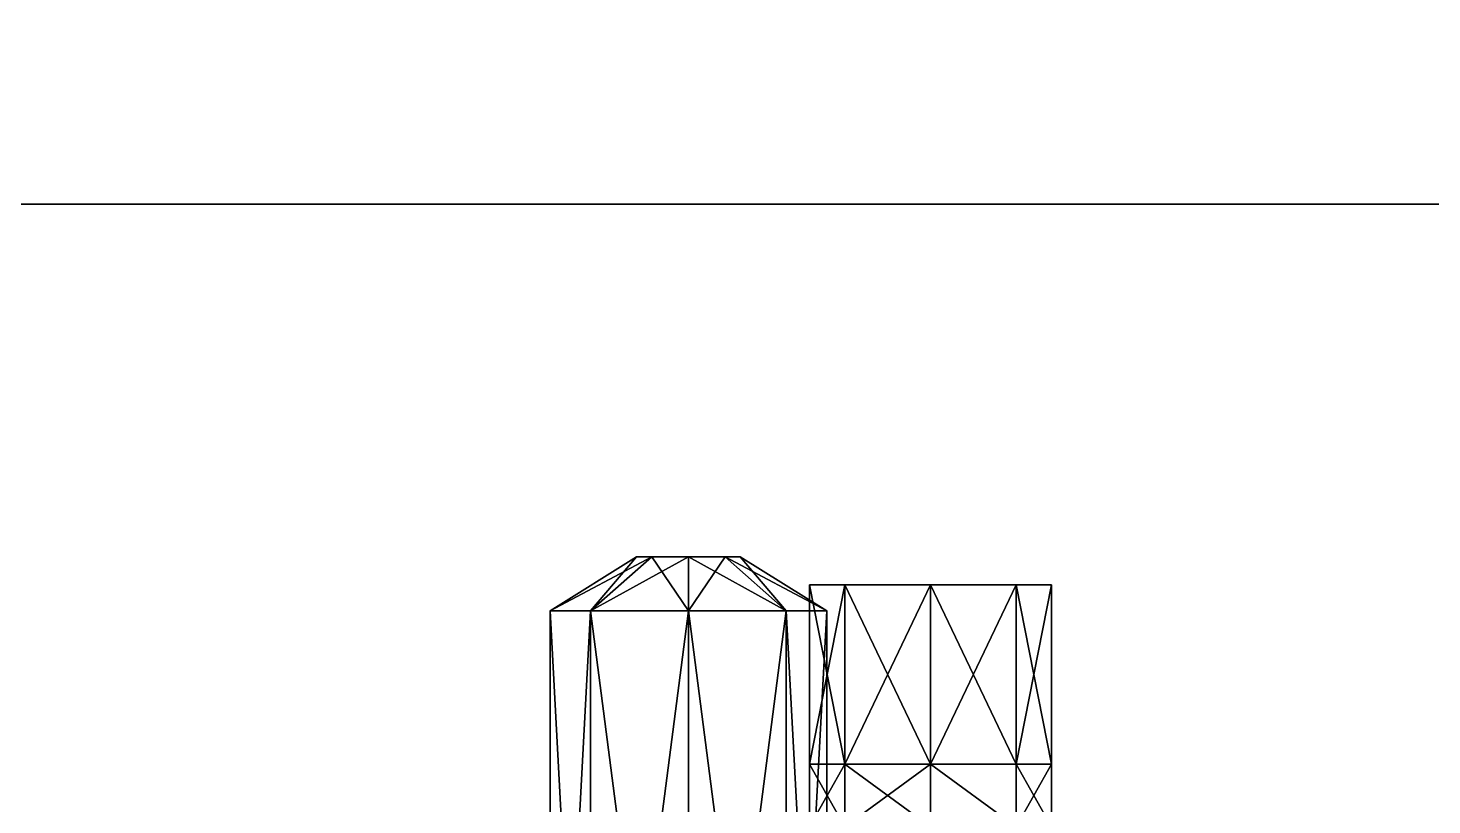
# Model space of a CAD drawing. Extents: x -150 to 2334, y -150 to 2984.
# Drawn here: x 2052.91 to 2093.5, y 2220.43 to 2242.89 of the extents above; entities that cross this region are included whole.
import ezdxf

# ---------------------------------------------------------------- set-up
doc = ezdxf.new("R2010")
doc.units = 0
for name, color, linetype in [('LAYER0', 7, 'CONTINUOUS'), ('LAYER104', 9, 'CONTINUOUS'), ('LAYER176', 251, 'CONTINUOUS'), ('LAYER184', 7, 'CONTINUOUS'), ('LAYER192', 7, 'CONTINUOUS'), ('LAYER728', 251, 'CONTINUOUS'), ('LAYER78', 9, 'CONTINUOUS'), ('LAYER817', 250, 'CONTINUOUS'), ('LAYER95', 9, 'CONTINUOUS')]:
    doc.layers.add(name, color=color, linetype=linetype)

msp = doc.modelspace()

# ---------------------------------------------------------------- linework, layer by layer
at = {"layer": 'LAYER0', "invisible_edges": 1}
for points in [[(2334, 2984, -5), (-150, -150, -5), (-150, 2984, -5), (2334, 2984, -5)], [(-150, -150, -5), (2334, 2984, -5), (2334, -150, -5), (-150, -150, -5)], [(2334, -150), (-150, 2984), (-150, -150), (2334, -150)], [(-150, 2984), (2334, -150), (2334, 2984), (-150, 2984)]]:
    msp.add_3dface(points, dxfattribs=at)
at = {"layer": 'LAYER104'}
for points in [[(2076.525, 2226.792, 1927.475), (2075.5, 2221.612, 1925), (2076.525, 2221.612, 1927.475), (2076.525, 2226.792, 1927.475)], [(2075.5, 2226.792, 1925), (2075.5, 2221.612, 1925), (2076.525, 2226.792, 1927.475), (2075.5, 2226.792, 1925)], [(2075.5, 2226.792, 1925), (2076.525, 2221.612, 1922.525), (2075.5, 2221.612, 1925), (2075.5, 2226.792, 1925)], [(2076.525, 2226.792, 1922.525), (2076.525, 2221.612, 1922.525), (2075.5, 2226.792, 1925), (2076.525, 2226.792, 1922.525)], [(2082.5, 2226.792, 1925), (2075.5, 2226.792, 1925), (2076.525, 2226.792, 1927.475), (2082.5, 2226.792, 1925)], [(2081.475, 2226.792, 1922.525), (2075.5, 2226.792, 1925), (2082.5, 2226.792, 1925), (2081.475, 2226.792, 1922.525)], [(2079, 2226.792, 1921.5), (2075.5, 2226.792, 1925), (2081.475, 2226.792, 1922.525), (2079, 2226.792, 1921.5)], [(2076.525, 2226.792, 1922.525), (2075.5, 2226.792, 1925), (2079, 2226.792, 1921.5), (2076.525, 2226.792, 1922.525)], [(2079, 2226.792, 1928.5), (2076.525, 2221.612, 1927.475), (2079, 2221.612, 1928.5), (2079, 2226.792, 1928.5)], [(2076.525, 2226.792, 1927.475), (2076.525, 2221.612, 1927.475), (2079, 2226.792, 1928.5), (2076.525, 2226.792, 1927.475)], [(2079, 2226.792, 1921.5), (2076.525, 2221.612, 1922.525), (2076.525, 2226.792, 1922.525), (2079, 2226.792, 1921.5)], [(2079, 2221.612, 1921.5), (2076.525, 2221.612, 1922.525), (2079, 2226.792, 1921.5), (2079, 2221.612, 1921.5)], [(2081.475, 2226.792, 1927.475), (2076.525, 2226.792, 1927.475), (2079, 2226.792, 1928.5), (2081.475, 2226.792, 1927.475)], [(2082.5, 2226.792, 1925), (2076.525, 2226.792, 1927.475), (2081.475, 2226.792, 1927.475), (2082.5, 2226.792, 1925)], [(2076.525, 2226.792, 1922.525), (2079, 2221.612, 1921.5), (2076.525, 2221.612, 1922.525), (2076.525, 2226.792, 1922.525)], [(2079, 2226.792, 1921.5), (2079, 2221.612, 1921.5), (2076.525, 2226.792, 1922.525), (2079, 2226.792, 1921.5)], [(2081.475, 2226.792, 1927.475), (2079, 2221.612, 1928.5), (2081.475, 2221.612, 1927.475), (2081.475, 2226.792, 1927.475)], [(2079, 2226.792, 1928.5), (2079, 2221.612, 1928.5), (2081.475, 2226.792, 1927.475), (2079, 2226.792, 1928.5)], [(2081.475, 2221.612, 1922.525), (2079, 2226.792, 1921.5), (2081.475, 2226.792, 1922.525), (2081.475, 2221.612, 1922.525)], [(2079, 2221.612, 1921.5), (2079, 2226.792, 1921.5), (2081.475, 2221.612, 1922.525), (2079, 2221.612, 1921.5)], [(2081.475, 2221.612, 1927.475), (2082.5, 2226.792, 1925), (2081.475, 2226.792, 1927.475), (2081.475, 2221.612, 1927.475)], [(2082.5, 2221.612, 1925), (2082.5, 2226.792, 1925), (2081.475, 2221.612, 1927.475), (2082.5, 2221.612, 1925)], [(2082.5, 2221.612, 1925), (2081.475, 2226.792, 1922.525), (2082.5, 2226.792, 1925), (2082.5, 2221.612, 1925)], [(2081.475, 2221.612, 1922.525), (2081.475, 2226.792, 1922.525), (2082.5, 2221.612, 1925), (2081.475, 2221.612, 1922.525)], [(2076.525, 2219.792, 1927.475), (2075.5, 2221.612, 1925), (2075.5, 2219.792, 1925), (2076.525, 2219.792, 1927.475)], [(2076.525, 2221.612, 1927.475), (2075.5, 2221.612, 1925), (2076.525, 2219.792, 1927.475), (2076.525, 2221.612, 1927.475)], [(2075.5, 2219.792, 1925), (2076.525, 2221.612, 1922.525), (2076.525, 2219.792, 1922.525), (2075.5, 2219.792, 1925)], [(2075.5, 2221.612, 1925), (2076.525, 2221.612, 1922.525), (2075.5, 2219.792, 1925), (2075.5, 2221.612, 1925)], [(2079, 2219.792, 1928.5), (2076.525, 2221.612, 1927.475), (2076.525, 2219.792, 1927.475), (2079, 2219.792, 1928.5)], [(2079, 2221.612, 1928.5), (2076.525, 2221.612, 1927.475), (2079, 2219.792, 1928.5), (2079, 2221.612, 1928.5)], [(2079, 2221.612, 1921.5), (2076.525, 2219.792, 1922.525), (2076.525, 2221.612, 1922.525), (2079, 2221.612, 1921.5)], [(2079, 2219.792, 1921.5), (2076.525, 2219.792, 1922.525), (2079, 2221.612, 1921.5), (2079, 2219.792, 1921.5)], [(2076.525, 2221.612, 1922.525), (2079, 2219.792, 1921.5), (2076.525, 2219.792, 1922.525), (2076.525, 2221.612, 1922.525)], [(2079, 2221.612, 1921.5), (2079, 2219.792, 1921.5), (2076.525, 2221.612, 1922.525), (2079, 2221.612, 1921.5)], [(2081.475, 2219.792, 1927.475), (2079, 2221.612, 1928.5), (2079, 2219.792, 1928.5), (2081.475, 2219.792, 1927.475)], [(2081.475, 2221.612, 1927.475), (2079, 2221.612, 1928.5), (2081.475, 2219.792, 1927.475), (2081.475, 2221.612, 1927.475)], [(2081.475, 2219.792, 1922.525), (2079, 2221.612, 1921.5), (2081.475, 2221.612, 1922.525), (2081.475, 2219.792, 1922.525)], [(2079, 2219.792, 1921.5), (2079, 2221.612, 1921.5), (2081.475, 2219.792, 1922.525), (2079, 2219.792, 1921.5)], [(2081.475, 2219.792, 1927.475), (2082.5, 2221.612, 1925), (2081.475, 2221.612, 1927.475), (2081.475, 2219.792, 1927.475)], [(2082.5, 2219.792, 1925), (2082.5, 2221.612, 1925), (2081.475, 2219.792, 1927.475), (2082.5, 2219.792, 1925)], [(2082.5, 2219.792, 1925), (2081.475, 2221.612, 1922.525), (2082.5, 2221.612, 1925), (2082.5, 2219.792, 1925)], [(2081.475, 2219.792, 1922.525), (2081.475, 2221.612, 1922.525), (2082.5, 2219.792, 1925), (2081.475, 2219.792, 1922.525)]]:
    msp.add_3dface(points, dxfattribs=at)
at = {"layer": 'LAYER176', "invisible_edges": 1}
for points in [[(2164, 2237.792), (1614, 2219.792), (1614, 2237.792), (2164, 2237.792)], [(1614, 2219.792), (2164, 2237.792), (2164, 2219.792), (1614, 2219.792)], [(2164, 2219.792, 2350), (1614, 2237.792, 2350), (1614, 2219.792, 2350), (2164, 2219.792, 2350)], [(1614, 2237.792, 2350), (2164, 2219.792, 2350), (2164, 2237.792, 2350), (1614, 2237.792, 2350)], [(1614, 2237.792, 2350), (2164, 2237.792), (1614, 2237.792), (1614, 2237.792, 2350)], [(2164, 2237.792), (1614, 2237.792, 2350), (2164, 2237.792, 2350), (2164, 2237.792)]]:
    msp.add_3dface(points, dxfattribs=at)
at = {"layer": 'LAYER184'}
for points in [[(2069.172, 2226.042, 91.82843), (2070.5, 2227.604, 89), (2068, 2226.042, 89), (2069.172, 2226.042, 91.82843)], [(2070.5, 2227.604, 89), (2070.939, 2227.604, 87.93934), (2068, 2226.042, 89), (2070.5, 2227.604, 89)], [(2068, 2226.042, 89), (2070.939, 2227.604, 87.93934), (2069.172, 2226.042, 86.17157), (2068, 2226.042, 89)], [(2070.939, 2227.604, 90.06066), (2070.5, 2227.604, 89), (2068, 2226.042, 89), (2070.939, 2227.604, 90.06066)], [(2070.939, 2227.604, 90.06066), (2068, 2226.042, 89), (2069.172, 2226.042, 91.82843), (2070.939, 2227.604, 90.06066)], [(2070.5, 2227.604, 89), (2069.172, 2226.042, 86.17157), (2068, 2226.042, 89), (2070.5, 2227.604, 89)], [(2070.939, 2227.604, 90.06066), (2070.5, 2227.604, 89), (2069.172, 2226.042, 91.82843), (2070.939, 2227.604, 90.06066)], [(2072, 2226.042, 93), (2070.939, 2227.604, 90.06066), (2069.172, 2226.042, 91.82843), (2072, 2226.042, 93)], [(2072, 2227.604, 87.5), (2070.939, 2227.604, 87.93934), (2069.172, 2226.042, 86.17157), (2072, 2227.604, 87.5)], [(2072, 2227.604, 87.5), (2069.172, 2226.042, 86.17157), (2072, 2226.042, 85), (2072, 2227.604, 87.5)], [(2072, 2227.604, 90.5), (2070.939, 2227.604, 90.06066), (2069.172, 2226.042, 91.82843), (2072, 2227.604, 90.5)], [(2072, 2227.604, 90.5), (2069.172, 2226.042, 91.82843), (2072, 2226.042, 93), (2072, 2227.604, 90.5)], [(2070.5, 2227.604, 89), (2070.939, 2227.604, 87.93934), (2069.172, 2226.042, 86.17157), (2070.5, 2227.604, 89)], [(2072, 2227.604, 87.5), (2072, 2226.042, 85), (2069.172, 2226.042, 86.17157), (2072, 2227.604, 87.5)], [(2072, 2227.604, 87.5), (2069.172, 2226.042, 86.17157), (2070.939, 2227.604, 87.93934), (2072, 2227.604, 87.5)], [(2073.061, 2227.604, 87.93934), (2070.5, 2227.604, 89), (2070.939, 2227.604, 87.93934), (2073.061, 2227.604, 87.93934)], [(2073.5, 2227.604, 89), (2070.939, 2227.604, 90.06066), (2070.5, 2227.604, 89), (2073.5, 2227.604, 89)], [(2073.5, 2227.604, 89), (2070.5, 2227.604, 89), (2073.061, 2227.604, 87.93934), (2073.5, 2227.604, 89)], [(2073.061, 2227.604, 87.93934), (2070.939, 2227.604, 87.93934), (2070.5, 2227.604, 89), (2073.061, 2227.604, 87.93934)], [(2073.5, 2227.604, 89), (2073.061, 2227.604, 87.93934), (2070.5, 2227.604, 89), (2073.5, 2227.604, 89)], [(2073.5, 2227.604, 89), (2070.5, 2227.604, 89), (2070.939, 2227.604, 90.06066), (2073.5, 2227.604, 89)], [(2072, 2227.604, 90.5), (2070.939, 2227.604, 90.06066), (2072, 2226.042, 93), (2072, 2227.604, 90.5)], [(2072, 2227.604, 90.5), (2073.5, 2227.604, 89), (2070.939, 2227.604, 90.06066), (2072, 2227.604, 90.5)], [(2073.061, 2227.604, 87.93934), (2070.939, 2227.604, 87.93934), (2072, 2227.604, 87.5), (2073.061, 2227.604, 87.93934)], [(2073.061, 2227.604, 87.93934), (2072, 2227.604, 87.5), (2070.939, 2227.604, 87.93934), (2073.061, 2227.604, 87.93934)], [(2073.5, 2227.604, 89), (2073.061, 2227.604, 90.06066), (2070.939, 2227.604, 90.06066), (2073.5, 2227.604, 89)], [(2070.939, 2227.604, 90.06066), (2073.061, 2227.604, 90.06066), (2072, 2227.604, 90.5), (2070.939, 2227.604, 90.06066)], [(2073.061, 2227.604, 90.06066), (2072, 2227.604, 90.5), (2074.828, 2226.042, 91.82843), (2073.061, 2227.604, 90.06066)], [(2074.828, 2226.042, 91.82843), (2072, 2227.604, 90.5), (2072, 2226.042, 93), (2074.828, 2226.042, 91.82843)], [(2073.061, 2227.604, 87.93934), (2074.828, 2226.042, 86.17157), (2072, 2227.604, 87.5), (2073.061, 2227.604, 87.93934)], [(2072, 2227.604, 87.5), (2074.828, 2226.042, 86.17157), (2072, 2226.042, 85), (2072, 2227.604, 87.5)], [(2073.061, 2227.604, 90.06066), (2073.5, 2227.604, 89), (2072, 2227.604, 90.5), (2073.061, 2227.604, 90.06066)], [(2073.061, 2227.604, 87.93934), (2074.828, 2226.042, 86.17157), (2072, 2226.042, 85), (2073.061, 2227.604, 87.93934)], [(2073.061, 2227.604, 87.93934), (2072, 2226.042, 85), (2072, 2227.604, 87.5), (2073.061, 2227.604, 87.93934)], [(2074.828, 2226.042, 91.82843), (2073.061, 2227.604, 90.06066), (2072, 2227.604, 90.5), (2074.828, 2226.042, 91.82843)], [(2074.828, 2226.042, 91.82843), (2072, 2227.604, 90.5), (2072, 2226.042, 93), (2074.828, 2226.042, 91.82843)], [(2073.5, 2227.604, 89), (2074.828, 2226.042, 86.17157), (2073.061, 2227.604, 87.93934), (2073.5, 2227.604, 89)], [(2074.828, 2226.042, 91.82843), (2073.5, 2227.604, 89), (2073.061, 2227.604, 90.06066), (2074.828, 2226.042, 91.82843)], [(2076, 2226.042, 89), (2073.5, 2227.604, 89), (2073.061, 2227.604, 90.06066), (2076, 2226.042, 89)], [(2076, 2226.042, 89), (2073.061, 2227.604, 90.06066), (2074.828, 2226.042, 91.82843), (2076, 2226.042, 89)], [(2076, 2226.042, 89), (2074.828, 2226.042, 86.17157), (2073.061, 2227.604, 87.93934), (2076, 2226.042, 89)], [(2076, 2226.042, 89), (2073.061, 2227.604, 87.93934), (2073.5, 2227.604, 89), (2076, 2226.042, 89)], [(2076, 2226.042, 89), (2074.828, 2226.042, 86.17157), (2073.5, 2227.604, 89), (2076, 2226.042, 89)], [(2076, 2226.042, 89), (2073.5, 2227.604, 89), (2074.828, 2226.042, 91.82843), (2076, 2226.042, 89)], [(2069.172, 2226.042, 91.82843), (2068, 2226.042, 89), (2069.172, 2204.167, 91.82843), (2069.172, 2226.042, 91.82843)], [(2069.172, 2204.167, 91.82843), (2068, 2226.042, 89), (2068, 2204.167, 89), (2069.172, 2204.167, 91.82843)], [(2069.172, 2226.042, 86.17157), (2068, 2226.042, 89), (2068, 2204.167, 89), (2069.172, 2226.042, 86.17157)], [(2069.172, 2226.042, 86.17157), (2068, 2204.167, 89), (2069.172, 2204.167, 86.17157), (2069.172, 2226.042, 86.17157)], [(2069.172, 2226.042, 91.82843), (2068, 2226.042, 89), (2068, 2204.167, 89), (2069.172, 2226.042, 91.82843)], [(2068, 2204.167, 89), (2069.172, 2226.042, 91.82843), (2069.172, 2204.167, 91.82843), (2068, 2204.167, 89)], [(2069.172, 2226.042, 86.17157), (2069.172, 2204.167, 86.17157), (2068, 2204.167, 89), (2069.172, 2226.042, 86.17157)], [(2069.172, 2226.042, 86.17157), (2068, 2204.167, 89), (2068, 2226.042, 89), (2069.172, 2226.042, 86.17157)], [(2069.172, 2226.042, 91.82843), (2068, 2226.042, 89), (2068, 2204.167, 89), (2069.172, 2226.042, 91.82843)], [(2068, 2204.167, 89), (2069.172, 2226.042, 91.82843), (2069.172, 2204.167, 91.82843), (2068, 2204.167, 89)], [(2069.172, 2226.042, 86.17157), (2068, 2226.042, 89), (2069.172, 2204.167, 86.17157), (2069.172, 2226.042, 86.17157)], [(2068, 2226.042, 89), (2069.172, 2204.167, 86.17157), (2068, 2204.167, 89), (2068, 2226.042, 89)], [(2072, 2226.042, 93), (2069.172, 2226.042, 91.82843), (2072, 2204.167, 93), (2072, 2226.042, 93)], [(2072, 2204.167, 93), (2069.172, 2226.042, 91.82843), (2069.172, 2204.167, 91.82843), (2072, 2204.167, 93)], [(2069.172, 2226.042, 86.17157), (2072, 2226.042, 85), (2069.172, 2204.167, 86.17157), (2069.172, 2226.042, 86.17157)], [(2069.172, 2204.167, 86.17157), (2072, 2226.042, 85), (2072, 2204.167, 85), (2069.172, 2204.167, 86.17157)], [(2069.172, 2226.042, 91.82843), (2072, 2226.042, 93), (2069.172, 2204.167, 91.82843), (2069.172, 2226.042, 91.82843)], [(2072, 2226.042, 93), (2069.172, 2204.167, 91.82843), (2072, 2204.167, 93), (2072, 2226.042, 93)], [(2069.172, 2226.042, 86.17157), (2072, 2226.042, 85), (2072, 2204.167, 85), (2069.172, 2226.042, 86.17157)], [(2072, 2204.167, 85), (2069.172, 2226.042, 86.17157), (2069.172, 2204.167, 86.17157), (2072, 2204.167, 85)], [(2069.172, 2226.042, 91.82843), (2072, 2226.042, 93), (2069.172, 2204.167, 91.82843), (2069.172, 2226.042, 91.82843)], [(2072, 2226.042, 93), (2069.172, 2204.167, 91.82843), (2072, 2204.167, 93), (2072, 2226.042, 93)], [(2069.172, 2226.042, 86.17157), (2072, 2226.042, 85), (2072, 2204.167, 85), (2069.172, 2226.042, 86.17157)], [(2072, 2204.167, 85), (2069.172, 2226.042, 86.17157), (2069.172, 2204.167, 86.17157), (2072, 2204.167, 85)], [(2074.828, 2226.042, 91.82843), (2072, 2226.042, 93), (2074.828, 2204.167, 91.82843), (2074.828, 2226.042, 91.82843)], [(2074.828, 2204.167, 91.82843), (2072, 2226.042, 93), (2072, 2204.167, 93), (2074.828, 2204.167, 91.82843)], [(2074.828, 2204.167, 86.17157), (2072, 2204.167, 85), (2074.828, 2226.042, 86.17157), (2074.828, 2204.167, 86.17157)], [(2074.828, 2226.042, 86.17157), (2072, 2204.167, 85), (2072, 2226.042, 85), (2074.828, 2226.042, 86.17157)], [(2074.828, 2226.042, 91.82843), (2072, 2226.042, 93), (2072, 2204.167, 93), (2074.828, 2226.042, 91.82843)], [(2072, 2204.167, 93), (2074.828, 2226.042, 91.82843), (2074.828, 2204.167, 91.82843), (2072, 2204.167, 93)], [(2074.828, 2226.042, 91.82843), (2072, 2226.042, 93), (2072, 2204.167, 93), (2074.828, 2226.042, 91.82843)], [(2072, 2204.167, 93), (2074.828, 2226.042, 91.82843), (2074.828, 2204.167, 91.82843), (2072, 2204.167, 93)], [(2074.828, 2204.167, 86.17157), (2072, 2204.167, 85), (2072, 2226.042, 85), (2074.828, 2204.167, 86.17157)], [(2072, 2226.042, 85), (2074.828, 2204.167, 86.17157), (2074.828, 2226.042, 86.17157), (2072, 2226.042, 85)], [(2076, 2204.167, 89), (2074.828, 2204.167, 86.17157), (2076, 2226.042, 89), (2076, 2204.167, 89)], [(2076, 2226.042, 89), (2074.828, 2204.167, 86.17157), (2074.828, 2226.042, 86.17157), (2076, 2226.042, 89)], [(2074.828, 2204.167, 91.82843), (2076, 2204.167, 89), (2074.828, 2226.042, 91.82843), (2074.828, 2204.167, 91.82843)], [(2074.828, 2226.042, 91.82843), (2076, 2204.167, 89), (2076, 2226.042, 89), (2074.828, 2226.042, 91.82843)], [(2074.828, 2204.167, 86.17157), (2076, 2204.167, 89), (2074.828, 2226.042, 86.17157), (2074.828, 2204.167, 86.17157)], [(2076, 2204.167, 89), (2074.828, 2226.042, 86.17157), (2076, 2226.042, 89), (2076, 2204.167, 89)], [(2074.828, 2204.167, 91.82843), (2076, 2204.167, 89), (2076, 2226.042, 89), (2074.828, 2204.167, 91.82843)], [(2076, 2226.042, 89), (2074.828, 2204.167, 91.82843), (2074.828, 2226.042, 91.82843), (2076, 2226.042, 89)]]:
    msp.add_3dface(points, dxfattribs=at)
at = {"layer": 'LAYER192'}
for points in [[(2068, 2226.042, 2340), (2070.5, 2227.604, 2340), (2069.172, 2226.042, 2337.172), (2068, 2226.042, 2340)], [(2068, 2226.042, 2340), (2070.939, 2227.604, 2341.061), (2070.5, 2227.604, 2340), (2068, 2226.042, 2340)], [(2069.172, 2226.042, 2342.828), (2070.939, 2227.604, 2341.061), (2068, 2226.042, 2340), (2069.172, 2226.042, 2342.828)], [(2068, 2226.042, 2340), (2070.5, 2227.604, 2340), (2070.939, 2227.604, 2338.939), (2068, 2226.042, 2340)], [(2069.172, 2226.042, 2337.172), (2068, 2226.042, 2340), (2070.939, 2227.604, 2338.939), (2069.172, 2226.042, 2337.172)], [(2068, 2226.042, 2340), (2069.172, 2226.042, 2342.828), (2070.5, 2227.604, 2340), (2068, 2226.042, 2340)], [(2069.172, 2226.042, 2337.172), (2070.5, 2227.604, 2340), (2070.939, 2227.604, 2338.939), (2069.172, 2226.042, 2337.172)], [(2069.172, 2226.042, 2337.172), (2070.939, 2227.604, 2338.939), (2072, 2226.042, 2336), (2069.172, 2226.042, 2337.172)], [(2069.172, 2226.042, 2342.828), (2070.939, 2227.604, 2341.061), (2072, 2227.604, 2341.5), (2069.172, 2226.042, 2342.828)], [(2072, 2226.042, 2344), (2069.172, 2226.042, 2342.828), (2072, 2227.604, 2341.5), (2072, 2226.042, 2344)], [(2069.172, 2226.042, 2337.172), (2070.939, 2227.604, 2338.939), (2072, 2227.604, 2338.5), (2069.172, 2226.042, 2337.172)], [(2072, 2226.042, 2336), (2069.172, 2226.042, 2337.172), (2072, 2227.604, 2338.5), (2072, 2226.042, 2336)], [(2069.172, 2226.042, 2342.828), (2070.939, 2227.604, 2341.061), (2070.5, 2227.604, 2340), (2069.172, 2226.042, 2342.828)], [(2069.172, 2226.042, 2342.828), (2072, 2226.042, 2344), (2072, 2227.604, 2341.5), (2069.172, 2226.042, 2342.828)], [(2070.939, 2227.604, 2341.061), (2069.172, 2226.042, 2342.828), (2072, 2227.604, 2341.5), (2070.939, 2227.604, 2341.061)], [(2070.939, 2227.604, 2341.061), (2070.5, 2227.604, 2340), (2073.061, 2227.604, 2341.061), (2070.939, 2227.604, 2341.061)], [(2070.5, 2227.604, 2340), (2070.939, 2227.604, 2338.939), (2073.5, 2227.604, 2340), (2070.5, 2227.604, 2340)], [(2073.061, 2227.604, 2341.061), (2070.5, 2227.604, 2340), (2073.5, 2227.604, 2340), (2073.061, 2227.604, 2341.061)], [(2070.5, 2227.604, 2340), (2070.939, 2227.604, 2341.061), (2073.061, 2227.604, 2341.061), (2070.5, 2227.604, 2340)], [(2070.5, 2227.604, 2340), (2073.061, 2227.604, 2341.061), (2073.5, 2227.604, 2340), (2070.5, 2227.604, 2340)], [(2070.939, 2227.604, 2338.939), (2070.5, 2227.604, 2340), (2073.5, 2227.604, 2340), (2070.939, 2227.604, 2338.939)], [(2072, 2226.042, 2336), (2070.939, 2227.604, 2338.939), (2072, 2227.604, 2338.5), (2072, 2226.042, 2336)], [(2070.939, 2227.604, 2338.939), (2073.5, 2227.604, 2340), (2072, 2227.604, 2338.5), (2070.939, 2227.604, 2338.939)], [(2072, 2227.604, 2341.5), (2070.939, 2227.604, 2341.061), (2073.061, 2227.604, 2341.061), (2072, 2227.604, 2341.5)], [(2070.939, 2227.604, 2341.061), (2072, 2227.604, 2341.5), (2073.061, 2227.604, 2341.061), (2070.939, 2227.604, 2341.061)], [(2070.939, 2227.604, 2338.939), (2073.061, 2227.604, 2338.939), (2073.5, 2227.604, 2340), (2070.939, 2227.604, 2338.939)], [(2072, 2227.604, 2338.5), (2073.061, 2227.604, 2338.939), (2070.939, 2227.604, 2338.939), (2072, 2227.604, 2338.5)], [(2074.828, 2226.042, 2337.172), (2072, 2227.604, 2338.5), (2073.061, 2227.604, 2338.939), (2074.828, 2226.042, 2337.172)], [(2072, 2226.042, 2336), (2072, 2227.604, 2338.5), (2074.828, 2226.042, 2337.172), (2072, 2226.042, 2336)], [(2072, 2227.604, 2341.5), (2074.828, 2226.042, 2342.828), (2073.061, 2227.604, 2341.061), (2072, 2227.604, 2341.5)], [(2072, 2226.042, 2344), (2074.828, 2226.042, 2342.828), (2072, 2227.604, 2341.5), (2072, 2226.042, 2344)], [(2072, 2227.604, 2338.5), (2073.5, 2227.604, 2340), (2073.061, 2227.604, 2338.939), (2072, 2227.604, 2338.5)], [(2072, 2226.042, 2344), (2074.828, 2226.042, 2342.828), (2073.061, 2227.604, 2341.061), (2072, 2226.042, 2344)], [(2072, 2227.604, 2341.5), (2072, 2226.042, 2344), (2073.061, 2227.604, 2341.061), (2072, 2227.604, 2341.5)], [(2072, 2227.604, 2338.5), (2073.061, 2227.604, 2338.939), (2074.828, 2226.042, 2337.172), (2072, 2227.604, 2338.5)], [(2072, 2226.042, 2336), (2072, 2227.604, 2338.5), (2074.828, 2226.042, 2337.172), (2072, 2226.042, 2336)], [(2073.061, 2227.604, 2341.061), (2074.828, 2226.042, 2342.828), (2073.5, 2227.604, 2340), (2073.061, 2227.604, 2341.061)], [(2073.061, 2227.604, 2338.939), (2073.5, 2227.604, 2340), (2074.828, 2226.042, 2337.172), (2073.061, 2227.604, 2338.939)], [(2073.061, 2227.604, 2338.939), (2073.5, 2227.604, 2340), (2076, 2226.042, 2340), (2073.061, 2227.604, 2338.939)], [(2074.828, 2226.042, 2337.172), (2073.061, 2227.604, 2338.939), (2076, 2226.042, 2340), (2074.828, 2226.042, 2337.172)], [(2073.061, 2227.604, 2341.061), (2074.828, 2226.042, 2342.828), (2076, 2226.042, 2340), (2073.061, 2227.604, 2341.061)], [(2073.5, 2227.604, 2340), (2073.061, 2227.604, 2341.061), (2076, 2226.042, 2340), (2073.5, 2227.604, 2340)], [(2073.5, 2227.604, 2340), (2074.828, 2226.042, 2342.828), (2076, 2226.042, 2340), (2073.5, 2227.604, 2340)], [(2074.828, 2226.042, 2337.172), (2073.5, 2227.604, 2340), (2076, 2226.042, 2340), (2074.828, 2226.042, 2337.172)], [(2069.172, 2204.167, 2337.172), (2068, 2226.042, 2340), (2069.172, 2226.042, 2337.172), (2069.172, 2204.167, 2337.172)], [(2068, 2204.167, 2340), (2068, 2226.042, 2340), (2069.172, 2204.167, 2337.172), (2068, 2204.167, 2340)], [(2068, 2204.167, 2340), (2068, 2226.042, 2340), (2069.172, 2226.042, 2342.828), (2068, 2204.167, 2340)], [(2069.172, 2204.167, 2342.828), (2068, 2204.167, 2340), (2069.172, 2226.042, 2342.828), (2069.172, 2204.167, 2342.828)], [(2068, 2204.167, 2340), (2068, 2226.042, 2340), (2069.172, 2226.042, 2337.172), (2068, 2204.167, 2340)], [(2069.172, 2204.167, 2337.172), (2069.172, 2226.042, 2337.172), (2068, 2204.167, 2340), (2069.172, 2204.167, 2337.172)], [(2068, 2204.167, 2340), (2069.172, 2204.167, 2342.828), (2069.172, 2226.042, 2342.828), (2068, 2204.167, 2340)], [(2068, 2226.042, 2340), (2068, 2204.167, 2340), (2069.172, 2226.042, 2342.828), (2068, 2226.042, 2340)], [(2068, 2204.167, 2340), (2068, 2226.042, 2340), (2069.172, 2226.042, 2337.172), (2068, 2204.167, 2340)], [(2069.172, 2204.167, 2337.172), (2069.172, 2226.042, 2337.172), (2068, 2204.167, 2340), (2069.172, 2204.167, 2337.172)], [(2069.172, 2204.167, 2342.828), (2068, 2226.042, 2340), (2069.172, 2226.042, 2342.828), (2069.172, 2204.167, 2342.828)], [(2068, 2204.167, 2340), (2069.172, 2204.167, 2342.828), (2068, 2226.042, 2340), (2068, 2204.167, 2340)], [(2072, 2204.167, 2336), (2069.172, 2226.042, 2337.172), (2072, 2226.042, 2336), (2072, 2204.167, 2336)], [(2069.172, 2204.167, 2337.172), (2069.172, 2226.042, 2337.172), (2072, 2204.167, 2336), (2069.172, 2204.167, 2337.172)], [(2069.172, 2204.167, 2342.828), (2072, 2226.042, 2344), (2069.172, 2226.042, 2342.828), (2069.172, 2204.167, 2342.828)], [(2072, 2204.167, 2344), (2072, 2226.042, 2344), (2069.172, 2204.167, 2342.828), (2072, 2204.167, 2344)], [(2069.172, 2204.167, 2337.172), (2072, 2226.042, 2336), (2069.172, 2226.042, 2337.172), (2069.172, 2204.167, 2337.172)], [(2072, 2204.167, 2336), (2069.172, 2204.167, 2337.172), (2072, 2226.042, 2336), (2072, 2204.167, 2336)], [(2072, 2204.167, 2344), (2072, 2226.042, 2344), (2069.172, 2226.042, 2342.828), (2072, 2204.167, 2344)], [(2069.172, 2204.167, 2342.828), (2069.172, 2226.042, 2342.828), (2072, 2204.167, 2344), (2069.172, 2204.167, 2342.828)], [(2069.172, 2204.167, 2337.172), (2072, 2226.042, 2336), (2069.172, 2226.042, 2337.172), (2069.172, 2204.167, 2337.172)], [(2072, 2204.167, 2336), (2069.172, 2204.167, 2337.172), (2072, 2226.042, 2336), (2072, 2204.167, 2336)], [(2072, 2204.167, 2344), (2072, 2226.042, 2344), (2069.172, 2226.042, 2342.828), (2072, 2204.167, 2344)], [(2069.172, 2204.167, 2342.828), (2069.172, 2226.042, 2342.828), (2072, 2204.167, 2344), (2069.172, 2204.167, 2342.828)], [(2074.828, 2204.167, 2337.172), (2072, 2226.042, 2336), (2074.828, 2226.042, 2337.172), (2074.828, 2204.167, 2337.172)], [(2072, 2204.167, 2336), (2072, 2226.042, 2336), (2074.828, 2204.167, 2337.172), (2072, 2204.167, 2336)], [(2074.828, 2226.042, 2342.828), (2072, 2204.167, 2344), (2074.828, 2204.167, 2342.828), (2074.828, 2226.042, 2342.828)], [(2072, 2226.042, 2344), (2072, 2204.167, 2344), (2074.828, 2226.042, 2342.828), (2072, 2226.042, 2344)], [(2072, 2204.167, 2336), (2072, 2226.042, 2336), (2074.828, 2226.042, 2337.172), (2072, 2204.167, 2336)], [(2074.828, 2204.167, 2337.172), (2074.828, 2226.042, 2337.172), (2072, 2204.167, 2336), (2074.828, 2204.167, 2337.172)], [(2072, 2204.167, 2336), (2072, 2226.042, 2336), (2074.828, 2226.042, 2337.172), (2072, 2204.167, 2336)], [(2074.828, 2204.167, 2337.172), (2074.828, 2226.042, 2337.172), (2072, 2204.167, 2336), (2074.828, 2204.167, 2337.172)], [(2072, 2226.042, 2344), (2072, 2204.167, 2344), (2074.828, 2204.167, 2342.828), (2072, 2226.042, 2344)], [(2074.828, 2226.042, 2342.828), (2074.828, 2204.167, 2342.828), (2072, 2226.042, 2344), (2074.828, 2226.042, 2342.828)], [(2076, 2226.042, 2340), (2074.828, 2204.167, 2342.828), (2076, 2204.167, 2340), (2076, 2226.042, 2340)], [(2074.828, 2226.042, 2342.828), (2074.828, 2204.167, 2342.828), (2076, 2226.042, 2340), (2074.828, 2226.042, 2342.828)], [(2074.828, 2226.042, 2337.172), (2076, 2204.167, 2340), (2074.828, 2204.167, 2337.172), (2074.828, 2226.042, 2337.172)], [(2076, 2226.042, 2340), (2076, 2204.167, 2340), (2074.828, 2226.042, 2337.172), (2076, 2226.042, 2340)], [(2074.828, 2226.042, 2342.828), (2076, 2204.167, 2340), (2074.828, 2204.167, 2342.828), (2074.828, 2226.042, 2342.828)], [(2076, 2226.042, 2340), (2074.828, 2226.042, 2342.828), (2076, 2204.167, 2340), (2076, 2226.042, 2340)], [(2076, 2226.042, 2340), (2076, 2204.167, 2340), (2074.828, 2204.167, 2337.172), (2076, 2226.042, 2340)], [(2074.828, 2226.042, 2337.172), (2074.828, 2204.167, 2337.172), (2076, 2226.042, 2340), (2074.828, 2226.042, 2337.172)]]:
    msp.add_3dface(points, dxfattribs=at)
at = {"layer": 'LAYER728', "invisible_edges": 1}
for points in [[(2204, 2237.792, 2420), (1632, 2219.792, 2420), (2204, 2219.792, 2420), (2204, 2237.792, 2420)], [(1632, 2219.792, 2420), (2204, 2237.792, 2420), (1632, 2237.792, 2420), (1632, 2219.792, 2420)], [(1632, 2237.792, 2350), (2204, 2219.792, 2350), (1632, 2219.792, 2350), (1632, 2237.792, 2350)], [(2204, 2219.792, 2350), (1632, 2237.792, 2350), (2204, 2237.792, 2350), (2204, 2219.792, 2350)], [(2204, 2237.792, 2420), (1632, 2237.792, 2350), (1632, 2237.792, 2420), (2204, 2237.792, 2420)], [(1632, 2237.792, 2350), (2204, 2237.792, 2420), (2204, 2237.792, 2350), (1632, 2237.792, 2350)]]:
    msp.add_3dface(points, dxfattribs=at)
at = {"layer": 'LAYER78'}
for points in [[(2076.525, 2226.792, 859.4749), (2075.5, 2221.612, 857), (2076.525, 2221.612, 859.4749), (2076.525, 2226.792, 859.4749)], [(2075.5, 2226.792, 857), (2075.5, 2221.612, 857), (2076.525, 2226.792, 859.4749), (2075.5, 2226.792, 857)], [(2075.5, 2226.792, 857), (2076.525, 2221.612, 854.5251), (2075.5, 2221.612, 857), (2075.5, 2226.792, 857)], [(2076.525, 2226.792, 854.5251), (2076.525, 2221.612, 854.5251), (2075.5, 2226.792, 857), (2076.525, 2226.792, 854.5251)], [(2082.5, 2226.792, 857), (2075.5, 2226.792, 857), (2076.525, 2226.792, 859.4749), (2082.5, 2226.792, 857)], [(2081.475, 2226.792, 854.5251), (2075.5, 2226.792, 857), (2082.5, 2226.792, 857), (2081.475, 2226.792, 854.5251)], [(2079, 2226.792, 853.5), (2075.5, 2226.792, 857), (2081.475, 2226.792, 854.5251), (2079, 2226.792, 853.5)], [(2076.525, 2226.792, 854.5251), (2075.5, 2226.792, 857), (2079, 2226.792, 853.5), (2076.525, 2226.792, 854.5251)], [(2079, 2226.792, 860.5), (2076.525, 2221.612, 859.4749), (2079, 2221.612, 860.5), (2079, 2226.792, 860.5)], [(2076.525, 2226.792, 859.4749), (2076.525, 2221.612, 859.4749), (2079, 2226.792, 860.5), (2076.525, 2226.792, 859.4749)], [(2079, 2226.792, 853.5), (2076.525, 2221.612, 854.5251), (2076.525, 2226.792, 854.5251), (2079, 2226.792, 853.5)], [(2079, 2221.612, 853.5), (2076.525, 2221.612, 854.5251), (2079, 2226.792, 853.5), (2079, 2221.612, 853.5)], [(2081.475, 2226.792, 859.4749), (2076.525, 2226.792, 859.4749), (2079, 2226.792, 860.5), (2081.475, 2226.792, 859.4749)], [(2082.5, 2226.792, 857), (2076.525, 2226.792, 859.4749), (2081.475, 2226.792, 859.4749), (2082.5, 2226.792, 857)], [(2076.525, 2226.792, 854.5251), (2079, 2221.612, 853.5), (2076.525, 2221.612, 854.5251), (2076.525, 2226.792, 854.5251)], [(2079, 2226.792, 853.5), (2079, 2221.612, 853.5), (2076.525, 2226.792, 854.5251), (2079, 2226.792, 853.5)], [(2081.475, 2226.792, 859.4749), (2079, 2221.612, 860.5), (2081.475, 2221.612, 859.4749), (2081.475, 2226.792, 859.4749)], [(2079, 2226.792, 860.5), (2079, 2221.612, 860.5), (2081.475, 2226.792, 859.4749), (2079, 2226.792, 860.5)], [(2081.475, 2221.612, 854.5251), (2079, 2226.792, 853.5), (2081.475, 2226.792, 854.5251), (2081.475, 2221.612, 854.5251)], [(2079, 2221.612, 853.5), (2079, 2226.792, 853.5), (2081.475, 2221.612, 854.5251), (2079, 2221.612, 853.5)], [(2081.475, 2221.612, 859.4749), (2082.5, 2226.792, 857), (2081.475, 2226.792, 859.4749), (2081.475, 2221.612, 859.4749)], [(2082.5, 2221.612, 857), (2082.5, 2226.792, 857), (2081.475, 2221.612, 859.4749), (2082.5, 2221.612, 857)], [(2082.5, 2221.612, 857), (2081.475, 2226.792, 854.5251), (2082.5, 2226.792, 857), (2082.5, 2221.612, 857)], [(2081.475, 2221.612, 854.5251), (2081.475, 2226.792, 854.5251), (2082.5, 2221.612, 857), (2081.475, 2221.612, 854.5251)], [(2076.525, 2219.792, 859.4749), (2075.5, 2221.612, 857), (2075.5, 2219.792, 857), (2076.525, 2219.792, 859.4749)], [(2076.525, 2221.612, 859.4749), (2075.5, 2221.612, 857), (2076.525, 2219.792, 859.4749), (2076.525, 2221.612, 859.4749)], [(2075.5, 2219.792, 857), (2076.525, 2221.612, 854.5251), (2076.525, 2219.792, 854.5251), (2075.5, 2219.792, 857)], [(2075.5, 2221.612, 857), (2076.525, 2221.612, 854.5251), (2075.5, 2219.792, 857), (2075.5, 2221.612, 857)], [(2079, 2219.792, 860.5), (2076.525, 2221.612, 859.4749), (2076.525, 2219.792, 859.4749), (2079, 2219.792, 860.5)], [(2079, 2221.612, 860.5), (2076.525, 2221.612, 859.4749), (2079, 2219.792, 860.5), (2079, 2221.612, 860.5)], [(2079, 2221.612, 853.5), (2076.525, 2219.792, 854.5251), (2076.525, 2221.612, 854.5251), (2079, 2221.612, 853.5)], [(2079, 2219.792, 853.5), (2076.525, 2219.792, 854.5251), (2079, 2221.612, 853.5), (2079, 2219.792, 853.5)], [(2076.525, 2221.612, 854.5251), (2079, 2219.792, 853.5), (2076.525, 2219.792, 854.5251), (2076.525, 2221.612, 854.5251)], [(2079, 2221.612, 853.5), (2079, 2219.792, 853.5), (2076.525, 2221.612, 854.5251), (2079, 2221.612, 853.5)], [(2081.475, 2219.792, 859.4749), (2079, 2221.612, 860.5), (2079, 2219.792, 860.5), (2081.475, 2219.792, 859.4749)], [(2081.475, 2221.612, 859.4749), (2079, 2221.612, 860.5), (2081.475, 2219.792, 859.4749), (2081.475, 2221.612, 859.4749)], [(2081.475, 2219.792, 854.5251), (2079, 2221.612, 853.5), (2081.475, 2221.612, 854.5251), (2081.475, 2219.792, 854.5251)], [(2079, 2219.792, 853.5), (2079, 2221.612, 853.5), (2081.475, 2219.792, 854.5251), (2079, 2219.792, 853.5)], [(2081.475, 2219.792, 859.4749), (2082.5, 2221.612, 857), (2081.475, 2221.612, 859.4749), (2081.475, 2219.792, 859.4749)], [(2082.5, 2219.792, 857), (2082.5, 2221.612, 857), (2081.475, 2219.792, 859.4749), (2082.5, 2219.792, 857)], [(2082.5, 2219.792, 857), (2081.475, 2221.612, 854.5251), (2082.5, 2221.612, 857), (2082.5, 2219.792, 857)], [(2081.475, 2219.792, 854.5251), (2081.475, 2221.612, 854.5251), (2082.5, 2219.792, 857), (2081.475, 2219.792, 854.5251)]]:
    msp.add_3dface(points, dxfattribs=at)
at = {"layer": 'LAYER817', "invisible_edges": 1}
for points in [[(2164, 2255.792), (1844, 2237.792), (1844, 2255.792), (2164, 2255.792)], [(1844, 2237.792), (2164, 2255.792), (2164, 2237.792), (1844, 2237.792)], [(2164, 2237.792, 2350), (1844, 2255.792, 2350), (1844, 2237.792, 2350), (2164, 2237.792, 2350)], [(1844, 2255.792, 2350), (2164, 2237.792, 2350), (2164, 2255.792, 2350), (1844, 2255.792, 2350)], [(1844, 2237.792), (2164, 2237.792, 2350), (1844, 2237.792, 2350), (1844, 2237.792)], [(2164, 2237.792, 2350), (1844, 2237.792), (2164, 2237.792), (2164, 2237.792, 2350)]]:
    msp.add_3dface(points, dxfattribs=at)
at = {"layer": 'LAYER95'}
for points in [[(2076.525, 2226.792, 289.4749), (2075.5, 2221.612, 287), (2076.525, 2221.612, 289.4749), (2076.525, 2226.792, 289.4749)], [(2075.5, 2226.792, 287), (2075.5, 2221.612, 287), (2076.525, 2226.792, 289.4749), (2075.5, 2226.792, 287)], [(2075.5, 2226.792, 287), (2076.525, 2221.612, 284.5251), (2075.5, 2221.612, 287), (2075.5, 2226.792, 287)], [(2076.525, 2226.792, 284.5251), (2076.525, 2221.612, 284.5251), (2075.5, 2226.792, 287), (2076.525, 2226.792, 284.5251)], [(2082.5, 2226.792, 287), (2075.5, 2226.792, 287), (2076.525, 2226.792, 289.4749), (2082.5, 2226.792, 287)], [(2081.475, 2226.792, 284.5251), (2075.5, 2226.792, 287), (2082.5, 2226.792, 287), (2081.475, 2226.792, 284.5251)], [(2079, 2226.792, 283.5), (2075.5, 2226.792, 287), (2081.475, 2226.792, 284.5251), (2079, 2226.792, 283.5)], [(2076.525, 2226.792, 284.5251), (2075.5, 2226.792, 287), (2079, 2226.792, 283.5), (2076.525, 2226.792, 284.5251)], [(2079, 2226.792, 290.5), (2076.525, 2221.612, 289.4749), (2079, 2221.612, 290.5), (2079, 2226.792, 290.5)], [(2076.525, 2226.792, 289.4749), (2076.525, 2221.612, 289.4749), (2079, 2226.792, 290.5), (2076.525, 2226.792, 289.4749)], [(2079, 2226.792, 283.5), (2076.525, 2221.612, 284.5251), (2076.525, 2226.792, 284.5251), (2079, 2226.792, 283.5)], [(2079, 2221.612, 283.5), (2076.525, 2221.612, 284.5251), (2079, 2226.792, 283.5), (2079, 2221.612, 283.5)], [(2081.475, 2226.792, 289.4749), (2076.525, 2226.792, 289.4749), (2079, 2226.792, 290.5), (2081.475, 2226.792, 289.4749)], [(2082.5, 2226.792, 287), (2076.525, 2226.792, 289.4749), (2081.475, 2226.792, 289.4749), (2082.5, 2226.792, 287)], [(2076.525, 2226.792, 284.5251), (2079, 2221.612, 283.5), (2076.525, 2221.612, 284.5251), (2076.525, 2226.792, 284.5251)], [(2079, 2226.792, 283.5), (2079, 2221.612, 283.5), (2076.525, 2226.792, 284.5251), (2079, 2226.792, 283.5)], [(2081.475, 2226.792, 289.4749), (2079, 2221.612, 290.5), (2081.475, 2221.612, 289.4749), (2081.475, 2226.792, 289.4749)], [(2079, 2226.792, 290.5), (2079, 2221.612, 290.5), (2081.475, 2226.792, 289.4749), (2079, 2226.792, 290.5)], [(2081.475, 2221.612, 284.5251), (2079, 2226.792, 283.5), (2081.475, 2226.792, 284.5251), (2081.475, 2221.612, 284.5251)], [(2079, 2221.612, 283.5), (2079, 2226.792, 283.5), (2081.475, 2221.612, 284.5251), (2079, 2221.612, 283.5)], [(2081.475, 2221.612, 289.4749), (2082.5, 2226.792, 287), (2081.475, 2226.792, 289.4749), (2081.475, 2221.612, 289.4749)], [(2082.5, 2221.612, 287), (2082.5, 2226.792, 287), (2081.475, 2221.612, 289.4749), (2082.5, 2221.612, 287)], [(2082.5, 2221.612, 287), (2081.475, 2226.792, 284.5251), (2082.5, 2226.792, 287), (2082.5, 2221.612, 287)], [(2081.475, 2221.612, 284.5251), (2081.475, 2226.792, 284.5251), (2082.5, 2221.612, 287), (2081.475, 2221.612, 284.5251)], [(2076.525, 2219.792, 289.4749), (2075.5, 2221.612, 287), (2075.5, 2219.792, 287), (2076.525, 2219.792, 289.4749)], [(2076.525, 2221.612, 289.4749), (2075.5, 2221.612, 287), (2076.525, 2219.792, 289.4749), (2076.525, 2221.612, 289.4749)], [(2075.5, 2219.792, 287), (2076.525, 2221.612, 284.5251), (2076.525, 2219.792, 284.5251), (2075.5, 2219.792, 287)], [(2075.5, 2221.612, 287), (2076.525, 2221.612, 284.5251), (2075.5, 2219.792, 287), (2075.5, 2221.612, 287)], [(2079, 2219.792, 290.5), (2076.525, 2221.612, 289.4749), (2076.525, 2219.792, 289.4749), (2079, 2219.792, 290.5)], [(2079, 2221.612, 290.5), (2076.525, 2221.612, 289.4749), (2079, 2219.792, 290.5), (2079, 2221.612, 290.5)], [(2079, 2221.612, 283.5), (2076.525, 2219.792, 284.5251), (2076.525, 2221.612, 284.5251), (2079, 2221.612, 283.5)], [(2079, 2219.792, 283.5), (2076.525, 2219.792, 284.5251), (2079, 2221.612, 283.5), (2079, 2219.792, 283.5)], [(2076.525, 2221.612, 284.5251), (2079, 2219.792, 283.5), (2076.525, 2219.792, 284.5251), (2076.525, 2221.612, 284.5251)], [(2079, 2221.612, 283.5), (2079, 2219.792, 283.5), (2076.525, 2221.612, 284.5251), (2079, 2221.612, 283.5)], [(2081.475, 2219.792, 289.4749), (2079, 2221.612, 290.5), (2079, 2219.792, 290.5), (2081.475, 2219.792, 289.4749)], [(2081.475, 2221.612, 289.4749), (2079, 2221.612, 290.5), (2081.475, 2219.792, 289.4749), (2081.475, 2221.612, 289.4749)], [(2081.475, 2219.792, 284.5251), (2079, 2221.612, 283.5), (2081.475, 2221.612, 284.5251), (2081.475, 2219.792, 284.5251)], [(2079, 2219.792, 283.5), (2079, 2221.612, 283.5), (2081.475, 2219.792, 284.5251), (2079, 2219.792, 283.5)], [(2081.475, 2219.792, 289.4749), (2082.5, 2221.612, 287), (2081.475, 2221.612, 289.4749), (2081.475, 2219.792, 289.4749)], [(2082.5, 2219.792, 287), (2082.5, 2221.612, 287), (2081.475, 2219.792, 289.4749), (2082.5, 2219.792, 287)], [(2082.5, 2219.792, 287), (2081.475, 2221.612, 284.5251), (2082.5, 2221.612, 287), (2082.5, 2219.792, 287)], [(2081.475, 2219.792, 284.5251), (2081.475, 2221.612, 284.5251), (2082.5, 2219.792, 287), (2081.475, 2219.792, 284.5251)]]:
    msp.add_3dface(points, dxfattribs=at)

doc.saveas('drawing.dxf')
